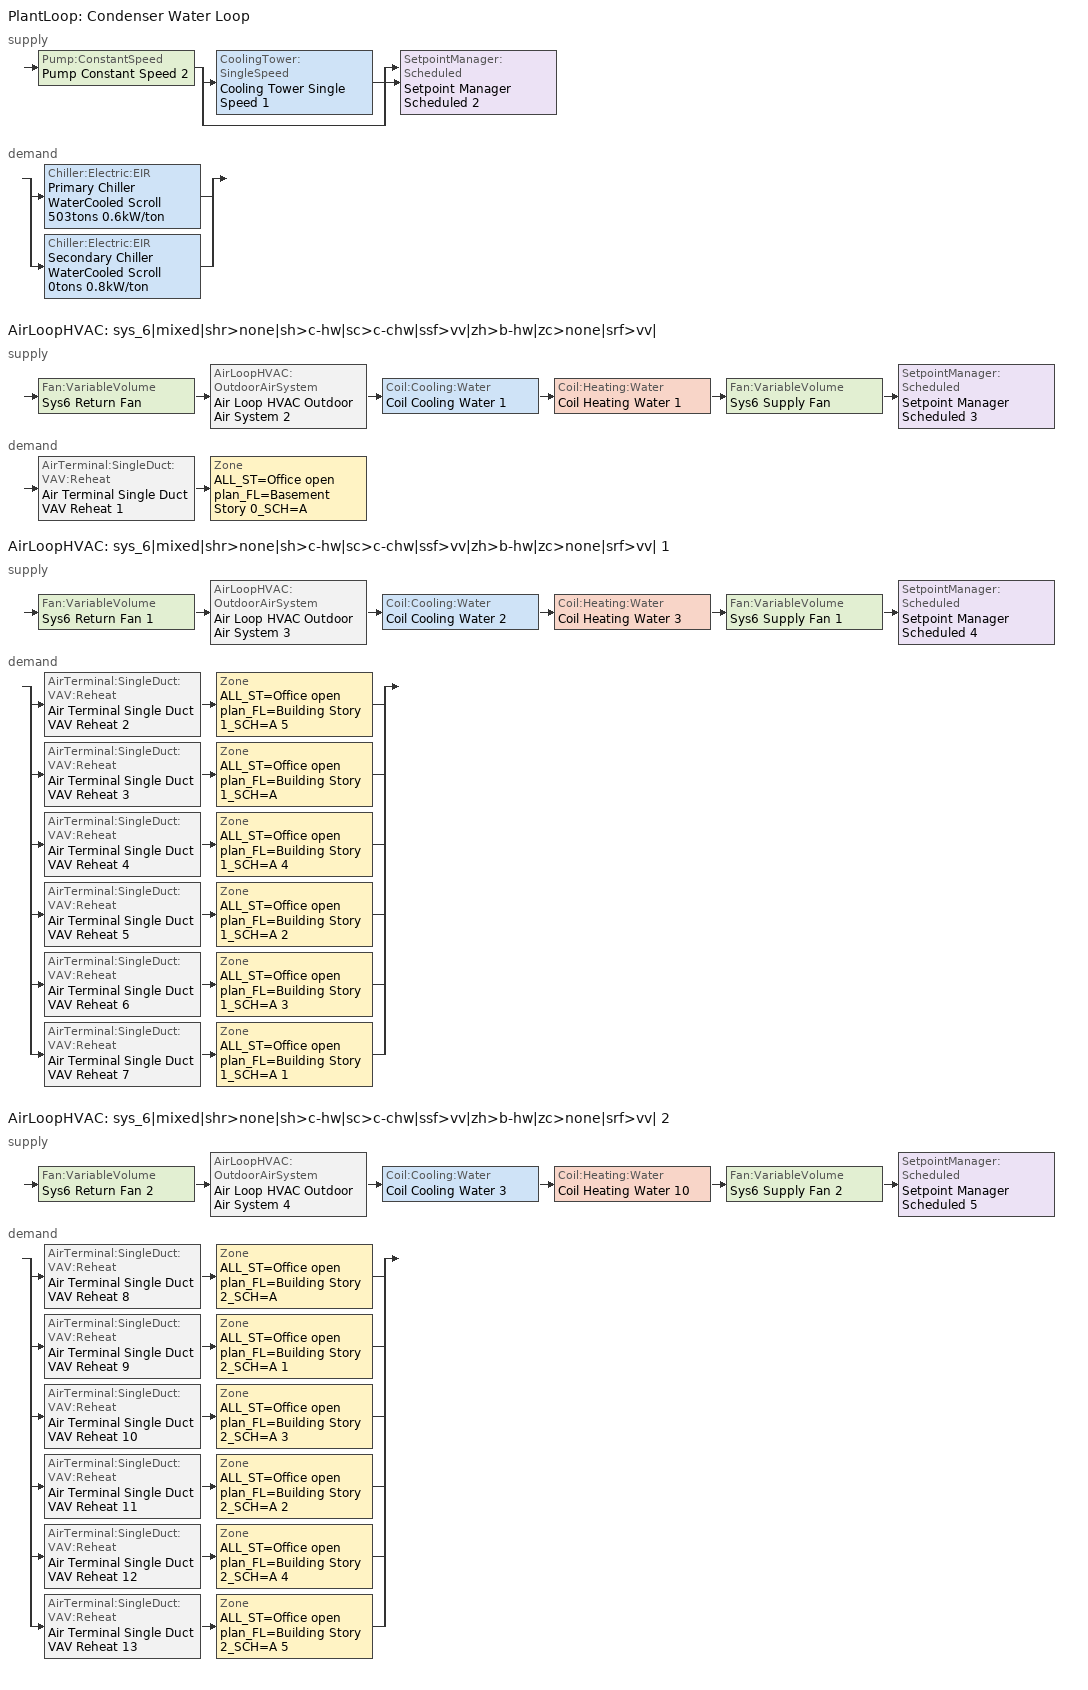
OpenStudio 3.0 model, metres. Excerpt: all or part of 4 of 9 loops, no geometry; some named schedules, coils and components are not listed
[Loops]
PlantLoop 'Condenser Water Loop'
 supply: Pump:ConstantSpeed 'Pump Constant Speed 2' > split
  | CoolingTower:SingleSpeed 'Cooling Tower Single Speed 1'
  | bypass
  join > SetpointManager:Scheduled 'Setpoint Manager Scheduled 2'
 demand: split
  | Chiller:Electric:EIR 'Primary Chiller WaterCooled Scroll 503tons 0.6kW/ton'
  | Chiller:Electric:EIR 'Secondary Chiller WaterCooled Scroll 0tons 0.8kW/ton'
AirLoopHVAC 'sys_6|mixed|shr>none|sh>c-hw|sc>c-chw|ssf>vv|zh>b-hw|zc>none|srf>vv|'
 supply: Fan:VariableVolume 'Sys6 Return Fan' > AirLoopHVAC:OutdoorAirSystem 'Air Loop HVAC Outdoor Air System 2' > Coil:Cooling:Water 'Coil Cooling Water 1' > Coil:Heating:Water 'Coil Heating Water 1' > Fan:VariableVolume 'Sys6 Supply Fan' > SetpointManager:Scheduled 'Setpoint Manager Scheduled 3'
 demand: AirTerminal:SingleDuct:VAV:Reheat 'Air Terminal Single Duct VAV Reheat 1' > Zone 'ALL_ST=Office open plan_FL=Basement Story 0_SCH=A'
AirLoopHVAC 'sys_6|mixed|shr>none|sh>c-hw|sc>c-chw|ssf>vv|zh>b-hw|zc>none|srf>vv| 1'
 supply: Fan:VariableVolume 'Sys6 Return Fan 1' > AirLoopHVAC:OutdoorAirSystem 'Air Loop HVAC Outdoor Air System 3' > Coil:Cooling:Water 'Coil Cooling Water 2' > Coil:Heating:Water 'Coil Heating Water 3' > Fan:VariableVolume 'Sys6 Supply Fan 1' > SetpointManager:Scheduled 'Setpoint Manager Scheduled 4'
 demand: split
  | AirTerminal:SingleDuct:VAV:Reheat 'Air Terminal Single Duct VAV Reheat 2' > Zone 'ALL_ST=Office open plan_FL=Building Story 1_SCH=A 5'
  | AirTerminal:SingleDuct:VAV:Reheat 'Air Terminal Single Duct VAV Reheat 3' > Zone 'ALL_ST=Office open plan_FL=Building Story 1_SCH=A'
  | AirTerminal:SingleDuct:VAV:Reheat 'Air Terminal Single Duct VAV Reheat 4' > Zone 'ALL_ST=Office open plan_FL=Building Story 1_SCH=A 4'
  | AirTerminal:SingleDuct:VAV:Reheat 'Air Terminal Single Duct VAV Reheat 5' > Zone 'ALL_ST=Office open plan_FL=Building Story 1_SCH=A 2'
  | AirTerminal:SingleDuct:VAV:Reheat 'Air Terminal Single Duct VAV Reheat 6' > Zone 'ALL_ST=Office open plan_FL=Building Story 1_SCH=A 3'
  | AirTerminal:SingleDuct:VAV:Reheat 'Air Terminal Single Duct VAV Reheat 7' > Zone 'ALL_ST=Office open plan_FL=Building Story 1_SCH=A 1'
AirLoopHVAC 'sys_6|mixed|shr>none|sh>c-hw|sc>c-chw|ssf>vv|zh>b-hw|zc>none|srf>vv| 2'
 supply: Fan:VariableVolume 'Sys6 Return Fan 2' > AirLoopHVAC:OutdoorAirSystem 'Air Loop HVAC Outdoor Air System 4' > Coil:Cooling:Water 'Coil Cooling Water 3' > Coil:Heating:Water 'Coil Heating Water 10' > Fan:VariableVolume 'Sys6 Supply Fan 2' > SetpointManager:Scheduled 'Setpoint Manager Scheduled 5'
 demand: split
  | AirTerminal:SingleDuct:VAV:Reheat 'Air Terminal Single Duct VAV Reheat 8' > Zone 'ALL_ST=Office open plan_FL=Building Story 2_SCH=A'
  | AirTerminal:SingleDuct:VAV:Reheat 'Air Terminal Single Duct VAV Reheat 9' > Zone 'ALL_ST=Office open plan_FL=Building Story 2_SCH=A 1'
  | AirTerminal:SingleDuct:VAV:Reheat 'Air Terminal Single Duct VAV Reheat 10' > Zone 'ALL_ST=Office open plan_FL=Building Story 2_SCH=A 3'
  | AirTerminal:SingleDuct:VAV:Reheat 'Air Terminal Single Duct VAV Reheat 11' > Zone 'ALL_ST=Office open plan_FL=Building Story 2_SCH=A 2'
  | AirTerminal:SingleDuct:VAV:Reheat 'Air Terminal Single Duct VAV Reheat 12' > Zone 'ALL_ST=Office open plan_FL=Building Story 2_SCH=A 4'
  | AirTerminal:SingleDuct:VAV:Reheat 'Air Terminal Single Duct VAV Reheat 13' > Zone 'ALL_ST=Office open plan_FL=Building Story 2_SCH=A 5'
[Sizing:Zone] Zone Cooling Design Supply Air Temperature Input Method=SupplyAirTemperature; Zone Cooling Design Supply Air Temperature {C}=13; Zone Cooling Design Supply Air Temperature Difference {deltaC}=11.11; Zone Heating Design Supply Air Temperature Input Method=SupplyAirTemperature; Zone Heating Design Supply Air Temperature {C}=43; Zone Heating Design Supply Air Temperature Difference {deltaC}=11.11; Zone Cooling Design Supply Air Humidity Ratio {kg-H2O/kg-air}=0.0085; Zone Heating Design Supply Air Humidity Ratio {kg-H2O/kg-air}=0.008; Zone Heating Sizing Factor=1.3; Zone Cooling Sizing Factor=1.1; Cooling Design Air Flow Method=DesignDay; Heating Design Air Flow Method=DesignDay; Account for Dedicated Outdoor Air System=No; Dedicated Outdoor Air System Control Strategy=NeutralSupplyAir; Dedicated Outdoor Air Low Setpoint Temperature for Design {C}=autosize; Dedicated Outdoor Air High Setpoint Temperature for Design {C}=autosize
ALL_ST=Office open plan_FL=Building Story 1_SCH=A; ALL_ST=Office open plan_FL=Building Story 1_SCH=A 1; ALL_ST=Office open plan_FL=Building Story 1_SCH=A 2; ALL_ST=Office open plan_FL=Basement Story 0_SCH=A; ALL_ST=Office open plan_FL=Building Story 2_SCH=A; ALL_ST=Office open plan_FL=Building Story 1_SCH=A 3; ALL_ST=Office open plan_FL=Building Story 1_SCH=A 4; ALL_ST=Office open plan_FL=Building Story 2_SCH=A 1; ALL_ST=Office open plan_FL=Building Story 2_SCH=A 2; ALL_ST=Office open plan_FL=Building Story 2_SCH=A 3; ALL_ST=Office open plan_FL=Building Story 1_SCH=A 5; ALL_ST=Office open plan_FL=Building Story 2_SCH=A 4; ALL_ST=Office open plan_FL=Building Story 2_SCH=A 5
[Zone equipment]
ALL_ST=Office open plan_FL=Building Story 1_SCH=A: Air Terminal Single Duct VAV Reheat 3, Zone HVAC Baseboard Convective Water 4
ALL_ST=Office open plan_FL=Building Story 1_SCH=A 1: Air Terminal Single Duct VAV Reheat 7, Zone HVAC Baseboard Convective Water 8
ALL_ST=Office open plan_FL=Building Story 1_SCH=A 2: Air Terminal Single Duct VAV Reheat 5, Zone HVAC Baseboard Convective Water 6
ALL_ST=Office open plan_FL=Basement Story 0_SCH=A: Air Terminal Single Duct VAV Reheat 1, Zone HVAC Baseboard Convective Water 2
ALL_ST=Office open plan_FL=Building Story 2_SCH=A: Air Terminal Single Duct VAV Reheat 8, Zone HVAC Baseboard Convective Water 9
ALL_ST=Office open plan_FL=Building Story 1_SCH=A 3: Air Terminal Single Duct VAV Reheat 6, Zone HVAC Baseboard Convective Water 7
ALL_ST=Office open plan_FL=Building Story 1_SCH=A 4: Air Terminal Single Duct VAV Reheat 4, Zone HVAC Baseboard Convective Water 5
ALL_ST=Office open plan_FL=Building Story 2_SCH=A 1: Air Terminal Single Duct VAV Reheat 9, Zone HVAC Baseboard Convective Water 10
ALL_ST=Office open plan_FL=Building Story 2_SCH=A 2: Air Terminal Single Duct VAV Reheat 11, Zone HVAC Baseboard Convective Water 12
ALL_ST=Office open plan_FL=Building Story 2_SCH=A 3: Air Terminal Single Duct VAV Reheat 10, Zone HVAC Baseboard Convective Water 11
ALL_ST=Office open plan_FL=Building Story 1_SCH=A 5: Air Terminal Single Duct VAV Reheat 2, Zone HVAC Baseboard Convective Water 3
ALL_ST=Office open plan_FL=Building Story 2_SCH=A 4: Air Terminal Single Duct VAV Reheat 12, Zone HVAC Baseboard Convective Water 13
ALL_ST=Office open plan_FL=Building Story 2_SCH=A 5: Air Terminal Single Duct VAV Reheat 13, Zone HVAC Baseboard Convective Water 14
[PlantLoop]
Condenser Water Loop: Glycol Concentration=0; Plant Loop Volume {m3}=Autocalculate; Load Distribution Scheme=Optimal
[Sizing:Plant]
Condenser Water Loop: Loop Type=Condenser; Design Loop Exit Temperature {C}=29; Loop Design Temperature Difference {deltaC}=6; Sizing Option=NonCoincident; Zone Timesteps in Averaging Window=1; Coincident Sizing Factor Mode=None
[AirLoopHVAC] Design Supply Air Flow Rate {m3/s}=AutoSize
Name | Availability Schedule
sys_6|mixed|shr>none|sh>c-hw|sc>c-chw|ssf>vv|zh>b-hw|zc>none|srf>vv| | sys_6|mixed|shr>none|sh>c-hw|sc>c-chw|ssf>vv|zh>b-hw|zc>none|srf>vv| Occ Sch
sys_6|mixed|shr>none|sh>c-hw|sc>c-chw|ssf>vv|zh>b-hw|zc>none|srf>vv| 1 | sys_6|mixed|shr>none|sh>c-hw|sc>c-chw|ssf>vv|zh>b-hw|zc>none|srf>vv| 1 Occ Sch
sys_6|mixed|shr>none|sh>c-hw|sc>c-chw|ssf>vv|zh>b-hw|zc>none|srf>vv| 2 | sys_6|mixed|shr>none|sh>c-hw|sc>c-chw|ssf>vv|zh>b-hw|zc>none|srf>vv| 2 Occ Sch
[Sizing:System] Type of Load to Size On=Sensible; Design Outdoor Air Flow Rate {m3/s}=Autosize; Central Heating Maximum System Air Flow Ratio=0.3; Preheat Design Temperature {C}=7; Preheat Design Humidity Ratio {kg-H2O/kg-Air}=0.008; Precool Design Temperature {C}=12.8; Precool Design Humidity Ratio {kg-H2O/kg-Air}=0.008; Central Cooling Design Supply Air Temperature {C}=13; Central Heating Design Supply Air Temperature {C}=13.1; Sizing Option=NonCoincident; 100% Outdoor Air in Cooling=No; 100% Outdoor Air in Heating=No; Central Cooling Design Supply Air Humidity Ratio {kg-H2O/kg-Air}=0.0085; Central Heating Design Supply Air Humidity Ratio {kg-H2O/kg-Air}=0.008; Cooling Design Air Flow Method=DesignDay; Cooling Design Air Flow Rate {m3/s}=0; Heating Design Air Flow Method=DesignDay; Heating Design Air Flow Rate {m3/s}=0; System Outdoor Air Method=ZoneSum; Zone Maximum Outdoor Air Fraction=1; Cooling Supply Air Flow Rate Per Floor Area {m3/s-m2}=0.00996765; Cooling Fraction of Autosized Cooling Supply Air Flow Rate=1; Cooling Supply Air Flow Rate Per Unit Cooling Capacity {m3/s-W}=3.94755e-05; Heating Supply Air Flow Rate Per Floor Area {m3/s-m2}=0.00996765; Heating Fraction of Autosized Heating Supply Air Flow Rate=1; Heating Fraction of Autosized Cooling Supply Air Flow Rate=1; Heating Supply Air Flow Rate Per Unit Heating Capacity {m3/s-W}=3.15882e-05; Cooling Design Capacity Method=CoolingDesignCapacity; Cooling Design Capacity {W}=autosize; Cooling Design Capacity Per Floor Area {W/m2}=234.7; Fraction of Autosized Cooling Design Capacity=1; Heating Design Capacity Method=HeatingDesignCapacity; Heating Design Capacity {W}=autosize; Heating Design Capacity Per Floor Area {W/m2}=157; Fraction of Autosized Heating Design Capacity=1; Central Cooling Capacity Control Method=OnOff
sys_6|mixed|shr>none|sh>c-hw|sc>c-chw|ssf>vv|zh>b-hw|zc>none|srf>vv|; sys_6|mixed|shr>none|sh>c-hw|sc>c-chw|ssf>vv|zh>b-hw|zc>none|srf>vv| 1; sys_6|mixed|shr>none|sh>c-hw|sc>c-chw|ssf>vv|zh>b-hw|zc>none|srf>vv| 2
[Controller:OutdoorAir] Minimum Outdoor Air Flow Rate {m3/s}=autosize; Maximum Outdoor Air Flow Rate {m3/s}=Autosize; Economizer Control Action Type=ModulateFlow; Lockout Type=NoLockout; Minimum Limit Type=FixedMinimum; High Humidity Control=No; Heat Recovery Bypass Control Type=BypassWhenWithinEconomizerLimits
Name | Economizer Control Type | Economizer Maximum Limit Dry-Bulb Temperature {C} | Economizer Maximum Limit Enthalpy {J/kg} | Economizer Minimum Limit Dry-Bulb Temperature {C} | Minimum Outdoor Air Schedule | Controller Mechanical Ventilation
Controller Outdoor Air 2 | NoEconomizer | 28 | 64000 | -100 | sys_6|mixed|shr>none|sh>c-hw|sc>c-chw|ssf>vv|zh>b-hw|zc>none|srf>vv| Occ Sch | Controller Mechanical Ventilation 2
Controller Outdoor Air 3 | DifferentialEnthalpy |  |  |  | sys_6|mixed|shr>none|sh>c-hw|sc>c-chw|ssf>vv|zh>b-hw|zc>none|srf>vv| 1 Occ Sch | Controller Mechanical Ventilation 3
Controller Outdoor Air 4 | DifferentialEnthalpy |  |  |  | sys_6|mixed|shr>none|sh>c-hw|sc>c-chw|ssf>vv|zh>b-hw|zc>none|srf>vv| 2 Occ Sch | Controller Mechanical Ventilation 4
[Controller:MechanicalVentilation] Availability Schedule=Always On Discrete; System Outdoor Air Method=ZoneSum
Controller Mechanical Ventilation 2; Controller Mechanical Ventilation 3; Controller Mechanical Ventilation 4
[AirLoopHVAC:OutdoorAirSystem]
Name | Controller
Air Loop HVAC Outdoor Air System 2 | Controller Outdoor Air 2
Air Loop HVAC Outdoor Air System 3 | Controller Outdoor Air 3
Air Loop HVAC Outdoor Air System 4 | Controller Outdoor Air 4
[Pump:ConstantSpeed]
Pump Constant Speed 2: Rated Flow Rate {m3/s}=autosize; Rated Pump Head {Pa}=179352; Rated Power Consumption {W}=autosize; Motor Efficiency=0.95; Fraction of Motor Inefficiencies to Fluid Stream=0; Pump Control Type=Intermittent; Design Power Sizing Method=PowerPerFlowPerPressure; Design Electric Power per Unit Flow Rate {W/(m3/s)}=348701.1; Design Shaft Power per Unit Flow Rate per Unit Head {W-s/m3-Pa}=1.59414
[SetpointManager:Scheduled] Control Variable=Temperature
Name | Schedule
Setpoint Manager Scheduled 2 | CW Temp
Setpoint Manager Scheduled 3 | Supply Air Temp
Setpoint Manager Scheduled 4 | Supply Air Temp 1
Setpoint Manager Scheduled 5 | Supply Air Temp 2
[CoolingTower:SingleSpeed]
Cooling Tower Single Speed 1: Design Water Flow Rate {m3/s}=autosize; Design Air Flow Rate {m3/s}=autosize; Fan Power at Design Air Flow Rate {W}=27054.6; U-Factor Times Area Value at Design Air Flow Rate {W/K}=autosize; Air Flow Rate in Free Convection Regime {m3/s}=autosize; U-Factor Times Area Value at Free Convection Air Flow Rate {W/K}=autosize; Performance Input Method=UFactorTimesAreaAndDesignWaterFlowRate; Free Convection Capacity {W}=0; Basin Heater Capacity {W/K}=0; Evaporation Loss Mode=LossFactor; Evaporation Loss Factor {percent/K}=0.2; Drift Loss Percent {percent}=0.008; Blowdown Calculation Mode=ConcentrationRatio; Blowdown Concentration Ratio=3; Capacity Control=FanCycling; Number of Cells=2; Cell Control=MinimalCell; Cell Minimum  Water Flow Rate Fraction=0.33; Cell Maximum Water Flow Rate Fraction=2.5; Sizing Factor=1; Free Convection Air Flow Rate Sizing Factor=0.1; Free Convection U-Factor Times Area Value Sizing Factor=0.1; Heat Rejection Capacity and Nominal Capacity Sizing Ratio=1.25; Free Convection Nominal Capacity Sizing Factor=0.1; Design Inlet Air Dry-Bulb Temperature {C}=35; Design Inlet Air Wet-Bulb Temperature {C}=24; Design Approach Temperature {deltaC}=5; Design Range Temperature {deltaC}=6
[Fan:VariableVolume] Availability Schedule=Always On Discrete; Maximum Flow Rate {m3/s}=Autosize; Fan Power Minimum Flow Rate Input Method=Fraction; Fan Power Minimum Air Flow Rate {m3/s}=0; Motor In Airstream Fraction=1; Fan Power Coefficient 5=0
Name | Fan Total Efficiency | Pressure Rise {Pa} | Fan Power Minimum Flow Fraction | Motor Efficiency | Fan Power Coefficient 1 | Fan Power Coefficient 2 | Fan Power Coefficient 3 | Fan Power Coefficient 4
Sys6 Supply Fan | 0.549965 | 1000 | 0.68 | 0.8461 | -2.4176 | 9.5874 | -11.559 | 5.4009
Sys6 Return Fan; Sys6 Return Fan 1 | 0.299975 | 250 | 0.68 | 0.4615 | -2.4176 | 9.5874 | -11.559 | 5.4009
Sys6 Supply Fan 1 | 0.549965 | 1000 | 0.5 | 0.8461 | -4.1457 | 16.803 | -19.471 | 7.8488
Sys6 Supply Fan 2 | 0.549965 | 1000 | 0.22 | 0.8461 | -0.3477 | 4.0976 | -5.0024 | 2.268
Sys6 Return Fan 2 | 0.299975 | 250 | 0.22 | 0.4615 | -0.3477 | 4.0976 | -5.0024 | 2.268
[AirTerminal:SingleDuct:VAV:Reheat] Availability Schedule=Always On Discrete; Maximum Air Flow Rate {m3/s}=AutoSize; Zone Minimum Air Flow Input Method=Constant; Constant Minimum Air Flow Fraction=0.3; Maximum Hot Water or Steam Flow Rate {m3/s}=AutoSize; Minimum Hot Water or Steam Flow Rate {m3/s}=0; Convergence Tolerance=0.001; Damper Heating Action=Normal; Maximum Flow per Zone Floor Area During Reheat {m3/s-m2}=AutoSize; Maximum Reheat Air Temperature {C}=43; Control For Outdoor Air=No
Name | Fixed Minimum Air Flow Rate {m3/s} | Reheat Coil | Maximum Flow Fraction During Reheat
Air Terminal Single Duct VAV Reheat 1 | 1.56736 | Coil Heating Water 2 | AutoSize
Air Terminal Single Duct VAV Reheat 2 | 4.99224 | Coil Heating Water 4 | 0.5
Air Terminal Single Duct VAV Reheat 3 | 0.0724055 | Coil Heating Water 5 | 0.5
Air Terminal Single Duct VAV Reheat 4 | 0.626839 | Coil Heating Water 6 | 0.5
Air Terminal Single Duct VAV Reheat 5 | 0.40395 | Coil Heating Water 7 | 0.5
Air Terminal Single Duct VAV Reheat 6 | 0.626826 | Coil Heating Water 8 | 0.5
Air Terminal Single Duct VAV Reheat 7 | 0.40395 | Coil Heating Water 9 | 0.5
Air Terminal Single Duct VAV Reheat 8 | 4.99224 | Coil Heating Water 11 | 0.5
Air Terminal Single Duct VAV Reheat 9 | 0.0724055 | Coil Heating Water 12 | 0.5
Air Terminal Single Duct VAV Reheat 10 | 0.626839 | Coil Heating Water 13 | 0.5
Air Terminal Single Duct VAV Reheat 11 | 0.40395 | Coil Heating Water 14 | 0.5
Air Terminal Single Duct VAV Reheat 12 | 0.626826 | Coil Heating Water 15 | 0.5
Air Terminal Single Duct VAV Reheat 13 | 0.40395 | Coil Heating Water 16 | 0.5
[Schedule:Ruleset]
Name | Default Day Schedule | Summer Design Day Schedule | Winter Design Day Schedule
CW Temp | Schedule Day 4
Supply Air Temp | Supply Air Temp Default
Supply Air Temp 1 | Supply Air Temp Default 1
Supply Air Temp 2 | Supply Air Temp Default 2
sys_6|mixed|shr>none|sh>c-hw|sc>c-chw|ssf>vv|zh>b-hw|zc>none|srf>vv| Occ Sch | sys_6|mixed|shr>none|sh>c-hw|sc>c-chw|ssf>vv|zh>b-hw|zc>none|srf>vv| Occ Sch Default | sys_6|mixed|shr>none|sh>c-hw|sc>c-chw|ssf>vv|zh>b-hw|zc>none|srf>vv| Occ Sch Summer Design Day | sys_6|mixed|shr>none|sh>c-hw|sc>c-chw|ssf>vv|zh>b-hw|zc>none|srf>vv| Occ Sch Winter Design Day
sys_6|mixed|shr>none|sh>c-hw|sc>c-chw|ssf>vv|zh>b-hw|zc>none|srf>vv| 1 Occ Sch | sys_6|mixed|shr>none|sh>c-hw|sc>c-chw|ssf>vv|zh>b-hw|zc>none|srf>vv| 1 Occ Sch Default | sys_6|mixed|shr>none|sh>c-hw|sc>c-chw|ssf>vv|zh>b-hw|zc>none|srf>vv| 1 Occ Sch Summer Design Day | sys_6|mixed|shr>none|sh>c-hw|sc>c-chw|ssf>vv|zh>b-hw|zc>none|srf>vv| 1 Occ Sch Winter Design Day
sys_6|mixed|shr>none|sh>c-hw|sc>c-chw|ssf>vv|zh>b-hw|zc>none|srf>vv| 2 Occ Sch | sys_6|mixed|shr>none|sh>c-hw|sc>c-chw|ssf>vv|zh>b-hw|zc>none|srf>vv| 2 Occ Sch Default | sys_6|mixed|shr>none|sh>c-hw|sc>c-chw|ssf>vv|zh>b-hw|zc>none|srf>vv| 2 Occ Sch Summer Design Day | sys_6|mixed|shr>none|sh>c-hw|sc>c-chw|ssf>vv|zh>b-hw|zc>none|srf>vv| 2 Occ Sch Winter Design Day
[Schedule:Day]
Schedule Day 4: 1, 0, 29, 2, 0, 29, 3, 0, 29, 4, 0, 29, 5, 0, 29, 6, 0, 29, 7, 0, 29, 8, 0, 29, 9, 0, 29, 10, 0, 29, 11, 0, 29, 12, 0, 29, 13, 0, 29, 14, 0, 29, 15, 0, 29, 16, 0, 29, 17, 0, 29, 18, 0, 29, 19, 0, 29, 20, 0, 29, 21, 0, 29, 22, 0, 29, 23, 0, 29, 24, 0, 29
sys_6|mixed|shr>none|sh>c-hw|sc>c-chw|ssf>vv|zh>b-hw|zc>none|srf>vv| Occ Sch Default; sys_6|mixed|shr>none|sh>c-hw|sc>c-chw|ssf>vv|zh>b-hw|zc>none|srf>vv| 1 Occ Sch Default; sys_6|mixed|shr>none|sh>c-hw|sc>c-chw|ssf>vv|zh>b-hw|zc>none|srf>vv| 2 Occ Sch Default: 8, 0, 0, 19, 0, 1, 24, 0, 0
sys_6|mixed|shr>none|sh>c-hw|sc>c-chw|ssf>vv|zh>b-hw|zc>none|srf>vv| Occ Sch Winter Design Day; sys_6|mixed|shr>none|sh>c-hw|sc>c-chw|ssf>vv|zh>b-hw|zc>none|srf>vv| Occ Sch Summer Design Day; sys_6|mixed|shr>none|sh>c-hw|sc>c-chw|ssf>vv|zh>b-hw|zc>none|srf>vv| 1 Occ Sch Winter Design Day; sys_6|mixed|shr>none|sh>c-hw|sc>c-chw|ssf>vv|zh>b-hw|zc>none|srf>vv| 1 Occ Sch Summer Design Day; sys_6|mixed|shr>none|sh>c-hw|sc>c-chw|ssf>vv|zh>b-hw|zc>none|srf>vv| 2 Occ Sch Winter Design Day; sys_6|mixed|shr>none|sh>c-hw|sc>c-chw|ssf>vv|zh>b-hw|zc>none|srf>vv| 2 Occ Sch Summer Design Day: 24, 0, 1
[Schedule:Rule] Date Specification Type=DateRange; Start Month=1; Start Day=1; End Month=12; End Day=31
Name | Schedule Ruleset | Rule Order | Day Schedule | Apply Sunday | Apply Monday | Apply Tuesday | Apply Wednesday | Apply Thursday | Apply Friday | Apply Saturday
wkdCW Temp rule | CW Temp | 2 | wkdCW Temp 1 | No | Yes | Yes | Yes | Yes | Yes | No
sys_6|mixed|shr>none|sh>c-hw|sc>c-chw|ssf>vv|zh>b-hw|zc>none|srf>vv| Occ Sch Sunday Rule | sys_6|mixed|shr>none|sh>c-hw|sc>c-chw|ssf>vv|zh>b-hw|zc>none|srf>vv| Occ Sch | 0 | sys_6|mixed|shr>none|sh>c-hw|sc>c-chw|ssf>vv|zh>b-hw|zc>none|srf>vv| Occ Sch Sunday | Yes |  |  |  |  |  | Yes
sys_6|mixed|shr>none|sh>c-hw|sc>c-chw|ssf>vv|zh>b-hw|zc>none|srf>vv| 1 Occ Sch Sunday Rule | sys_6|mixed|shr>none|sh>c-hw|sc>c-chw|ssf>vv|zh>b-hw|zc>none|srf>vv| 1 Occ Sch | 0 | sys_6|mixed|shr>none|sh>c-hw|sc>c-chw|ssf>vv|zh>b-hw|zc>none|srf>vv| 1 Occ Sch Sunday | Yes |  |  |  |  |  | Yes
sys_6|mixed|shr>none|sh>c-hw|sc>c-chw|ssf>vv|zh>b-hw|zc>none|srf>vv| 2 Occ Sch Sunday Rule | sys_6|mixed|shr>none|sh>c-hw|sc>c-chw|ssf>vv|zh>b-hw|zc>none|srf>vv| 2 Occ Sch | 0 | sys_6|mixed|shr>none|sh>c-hw|sc>c-chw|ssf>vv|zh>b-hw|zc>none|srf>vv| 2 Occ Sch Sunday | Yes |  |  |  |  |  | Yes
[Schedule:Constant]
Always On Discrete: Value=1
